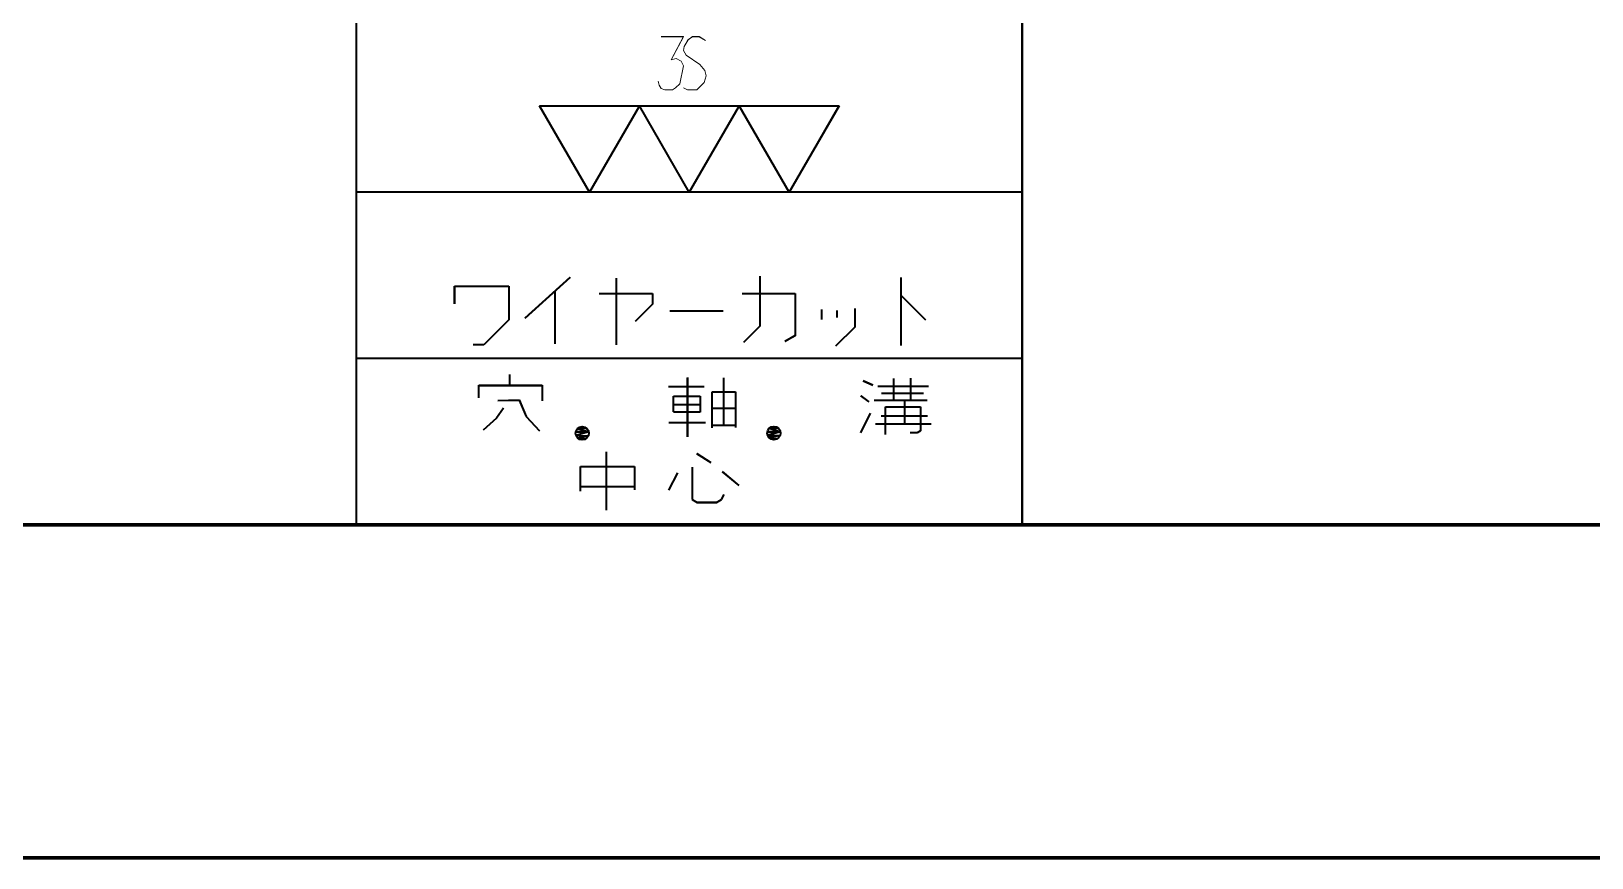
# Model space of a CAD drawing. Header units: millimetres. Extents: x 1333 to 104182, y -62616 to -5704.
# Drawn here: x 43297.08 to 43343.99, y -62590.83 to -62565.99 of the extents above; entities that cross this region are included whole.
import ezdxf

# ---------------------------------------------------------------- set-up
doc = ezdxf.new("R2010")
doc.units = ezdxf.units.MM
doc.header["$LTSCALE"] = 0.5
doc.layers.add('08', color=1, linetype='Continuous')
doc.layers.add('11', color=3, linetype='Continuous')

# ---------------------------------------------------------------- blocks, each defined once
blk = doc.blocks.new('999')
at = {"color": 7, "lineweight": 35}
for p, q in [((75114.98, -11913.12), (75114.98, -11823.12)), ((75174.98, -11823.12), (75174.98, -11913.12)), ((75174.98, -11883.12), (75114.98, -11883.12)), ((75174.98, -11898.12), (75114.98, -11898.12)), ((75894.98, -11913.12), (75114.98, -11913.12))]:
    blk.add_line(p, q, dxfattribs=at)
at = {"color": 7, "lineweight": 35, "ltscale": 0.075}
for p, q in [((75131.48, -11875.33), (75140.48, -11875.33)), ((75131.48, -11875.33), (75140.48, -11875.33)), ((75140.48, -11875.33), (75149.48, -11875.33)), ((75140.48, -11875.33), (75149.48, -11875.33)), ((75149.48, -11875.33), (75158.48, -11875.33)), ((75149.48, -11875.33), (75158.48, -11875.33))]:
    blk.add_line(p, q, dxfattribs=at)
at = {"color": 7, "lineweight": 35, "ltscale": 0.074999}
for p, q in [((75135.98, -11883.12), (75131.48, -11875.33)), ((75135.98, -11883.12), (75131.48, -11875.33)), ((75140.48, -11875.33), (75135.98, -11883.12)), ((75140.48, -11875.33), (75135.98, -11883.12)), ((75144.98, -11883.12), (75140.48, -11875.33)), ((75144.98, -11883.12), (75140.48, -11875.33)), ((75149.48, -11875.33), (75144.98, -11883.12)), ((75149.48, -11875.33), (75144.98, -11883.12)), ((75153.98, -11883.12), (75149.48, -11875.33)), ((75153.98, -11883.12), (75149.48, -11875.33)), ((75158.48, -11875.33), (75153.98, -11883.12)), ((75158.48, -11875.33), (75153.98, -11883.12))]:
    blk.add_line(p, q, dxfattribs=at)
at = {"color": 7, "lineweight": 35, "ltscale": 0.045755}
blk.add_line((75130.19, -11894.46), (75134.25, -11890.77), dxfattribs=at)
at = {"color": 7, "lineweight": 35, "ltscale": 0.037579}
blk.add_line((75151.34, -11890.7), (75151.34, -11895.21), dxfattribs=at)
at = {"color": 7, "lineweight": 35, "ltscale": 0.051141}
blk.add_line((75164.06, -11890.8), (75164.06, -11896.94), dxfattribs=at)
at = {"color": 7, "lineweight": 35, "ltscale": 0.040674}
blk.add_line((75123.82, -11891.58), (75128.7, -11891.58), dxfattribs=at)
at = {"color": 7, "lineweight": 35, "ltscale": 0.013446}
blk.add_line((75123.82, -11893.19), (75123.82, -11891.58), dxfattribs=at)
at = {"color": 7, "lineweight": 35, "ltscale": 0.02543}
blk.add_line((75128.7, -11891.58), (75128.7, -11894.63), dxfattribs=at)
at = {"color": 7, "lineweight": 35, "ltscale": 0.0397}
blk.add_line((75132.86, -11892.04), (75132.86, -11896.8), dxfattribs=at)
at = {"color": 7, "lineweight": 35, "ltscale": 0.050012}
blk.add_line((75138.38, -11890.87), (75138.38, -11896.87), dxfattribs=at)
at = {"color": 7, "lineweight": 35, "ltscale": 0.040039}
for p, q in [((75136.86, -11892.26), (75141.66, -11892.26)), ((75143.22, -11893.82), (75148.02, -11893.82))]:
    blk.add_line(p, q, dxfattribs=at)
at = {"color": 7, "lineweight": 35, "ltscale": 0.018567}
blk.add_line((75141.66, -11893.21), (75140.09, -11894.78), dxfattribs=at)
at = {"color": 7, "lineweight": 35, "ltscale": 0.007913}
blk.add_line((75141.66, -11892.26), (75141.66, -11893.21), dxfattribs=at)
at = {"color": 7, "lineweight": 35, "ltscale": 0.039746}
blk.add_line((75149.75, -11892.26), (75154.52, -11892.26), dxfattribs=at)
at = {"color": 7, "lineweight": 35, "ltscale": 0.031647}
blk.add_line((75154.52, -11892.26), (75154.52, -11896.05), dxfattribs=at)
at = {"color": 7, "lineweight": 35, "ltscale": 0.013846}
blk.add_line((75159.9, -11893.61), (75159.9, -11895.28), dxfattribs=at)
at = {"color": 7, "lineweight": 35, "ltscale": 0.026344}
blk.add_line((75164.06, -11892.39), (75166.29, -11894.63), dxfattribs=at)
at = {"color": 7, "lineweight": 35, "ltscale": 0.026549}
blk.add_line((75128.7, -11894.63), (75126.45, -11896.88), dxfattribs=at)
at = {"color": 7, "lineweight": 35, "ltscale": 0.007629}
blk.add_line((75156.89, -11893.68), (75156.89, -11894.6), dxfattribs=at)
at = {"color": 7, "lineweight": 35, "ltscale": 0.005237}
blk.add_line((75158.27, -11893.8), (75158.27, -11894.43), dxfattribs=at)
at = {"color": 7, "lineweight": 35, "ltscale": 0.017365}
blk.add_line((75151.34, -11895.21), (75149.86, -11896.68), dxfattribs=at)
at = {"color": 7, "lineweight": 35, "ltscale": 0.008783}
blk.add_line((75154.52, -11896.05), (75153.6, -11896.58), dxfattribs=at)
at = {"color": 7, "lineweight": 35, "ltscale": 0.020353}
blk.add_line((75159.9, -11895.28), (75158.17, -11897), dxfattribs=at)
at = {"color": 7, "lineweight": 35, "ltscale": 0.008008}
blk.add_line((75126.45, -11896.88), (75125.49, -11896.88), dxfattribs=at)
at = {"color": 7, "lineweight": 35, "ltscale": 0.047644}
blk.add_line((75126, -11900.53), (75131.71, -11900.53), dxfattribs=at)
at = {"color": 7, "lineweight": 35, "ltscale": 0.009323}
blk.add_line((75126, -11901.65), (75126, -11900.53), dxfattribs=at)
at = {"color": 7, "lineweight": 35, "ltscale": 0.008194}
blk.add_line((75128.77, -11899.55), (75128.77, -11900.53), dxfattribs=at)
at = {"color": 7, "lineweight": 35, "ltscale": 0.011584}
blk.add_line((75131.71, -11900.53), (75131.71, -11901.92), dxfattribs=at)
at = {"color": 7, "lineweight": 35, "ltscale": 0.026721}
blk.add_line((75143.11, -11900.63), (75146.32, -11900.63), dxfattribs=at)
at = {"color": 7, "lineweight": 35, "ltscale": 0.044495}
blk.add_line((75144.8, -11899.84), (75144.8, -11905.17), dxfattribs=at)
at = {"color": 7, "lineweight": 35, "ltscale": 0.035538}
blk.add_line((75148.07, -11899.85), (75148.07, -11904.11), dxfattribs=at)
at = {"color": 7, "lineweight": 35, "ltscale": 0.007961}
blk.add_line((75160.67, -11900.11), (75161.54, -11900.5), dxfattribs=at)
at = {"color": 7, "lineweight": 35, "ltscale": 0.038135}
blk.add_line((75161.97, -11900.6), (75166.55, -11900.6), dxfattribs=at)
at = {"color": 7, "lineweight": 35, "ltscale": 0.016248}
blk.add_line((75163.38, -11899.91), (75163.38, -11901.86), dxfattribs=at)
at = {"color": 7, "lineweight": 35, "ltscale": 0.016525}
blk.add_line((75164.92, -11899.88), (75164.92, -11901.86), dxfattribs=at)
at = {"color": 7, "lineweight": 35, "ltscale": 0.016067}
blk.add_line((75127.72, -11901.89), (75129.65, -11901.85), dxfattribs=at)
at = {"color": 7, "lineweight": 35, "ltscale": 0.01343}
blk.add_line((75129.65, -11901.85), (75130.26, -11903.34), dxfattribs=at)
at = {"color": 7, "lineweight": 35, "ltscale": 0.020081}
for p, q in [((75143.55, -11901.5), (75145.96, -11901.5)), ((75143.55, -11902.27), (75145.96, -11902.27)), ((75145.96, -11902.96), (75143.55, -11902.96))]:
    blk.add_line(p, q, dxfattribs=at)
at = {"color": 7, "lineweight": 35, "ltscale": 0.011816}
blk.add_line((75143.55, -11902.91), (75143.55, -11901.5), dxfattribs=at)
at = {"color": 7, "lineweight": 35, "ltscale": 0.012186}
blk.add_line((75145.96, -11901.5), (75145.96, -11902.96), dxfattribs=at)
at = {"color": 7, "lineweight": 35, "ltscale": 0.017505}
for p, q in [((75147.04, -11901.12), (75149.14, -11901.12)), ((75147.04, -11902.59), (75149.14, -11902.59)), ((75147.04, -11904.12), (75149.14, -11904.12))]:
    blk.add_line(p, q, dxfattribs=at)
at = {"color": 7, "lineweight": 35, "ltscale": 0.027048}
blk.add_line((75147.04, -11904.37), (75147.04, -11901.12), dxfattribs=at)
at = {"color": 7, "lineweight": 35, "ltscale": 0.026678}
blk.add_line((75149.14, -11901.12), (75149.14, -11904.32), dxfattribs=at)
at = {"color": 7, "lineweight": 35, "ltscale": 0.007469}
blk.add_line((75160.43, -11901.49), (75161.16, -11902.01), dxfattribs=at)
at = {"color": 7, "lineweight": 35, "ltscale": 0.03988}
blk.add_line((75161.65, -11901.86), (75166.43, -11901.86), dxfattribs=at)
at = {"color": 7, "lineweight": 35, "ltscale": 0.031494}
blk.add_line((75162.31, -11901.23), (75166.09, -11901.23), dxfattribs=at)
at = {"color": 7, "lineweight": 35, "ltscale": 0.017722}
blk.add_line((75164.38, -11901.86), (75164.38, -11903.99), dxfattribs=at)
at = {"color": 7, "lineweight": 35, "ltscale": 0.01339}
blk.add_line((75127.59, -11903.48), (75126.4, -11904.57), dxfattribs=at)
at = {"color": 7, "lineweight": 35, "ltscale": 0.009085}
blk.add_line((75128.23, -11902.6), (75127.59, -11903.48), dxfattribs=at)
at = {"color": 7, "lineweight": 35, "ltscale": 0.014779}
blk.add_line((75130.26, -11903.34), (75131.48, -11904.63), dxfattribs=at)
at = {"color": 7, "lineweight": 35, "ltscale": 0.016422}
blk.add_line((75160.44, -11904.82), (75161.31, -11903.05), dxfattribs=at)
at = {"color": 7, "lineweight": 35, "ltscale": 0.034998}
blk.add_line((75162.27, -11903.28), (75166.47, -11903.28), dxfattribs=at)
at = {"color": 7, "lineweight": 35, "ltscale": 0.02616}
blk.add_line((75162.68, -11902.46), (75165.82, -11902.46), dxfattribs=at)
at = {"color": 7, "lineweight": 35, "ltscale": 0.02077}
blk.add_line((75162.68, -11904.95), (75162.68, -11902.46), dxfattribs=at)
at = {"color": 7, "lineweight": 35, "ltscale": 0.018094}
blk.add_line((75165.82, -11902.46), (75165.82, -11904.63), dxfattribs=at)
at = {"color": 7, "lineweight": 35, "ltscale": 0.009827}
for p, q in [((75134.73, -11904.73), (75135.91, -11904.73)), ((75135.91, -11904.73), (75134.73, -11904.73)), ((75153.2, -11904.72), (75152.02, -11904.72)), ((75152.02, -11904.72), (75153.2, -11904.72))]:
    blk.add_line(p, q, dxfattribs=at)
at = {"color": 7, "lineweight": 35, "ltscale": 0.009973}
for p, q in [((75135.91, -11904.73), (75134.76, -11905.05)), ((75153.2, -11904.72), (75152.04, -11905.04))]:
    blk.add_line(p, q, dxfattribs=at)
at = {"color": 7, "lineweight": 35, "ltscale": 0.008787}
blk.add_line((75134.91, -11904.41), (75135.91, -11904.73), dxfattribs=at)
at = {"color": 7, "lineweight": 35, "ltscale": 0.007298}
blk.add_line((75135.78, -11904.46), (75134.91, -11904.41), dxfattribs=at)
at = {"color": 7, "lineweight": 35, "ltscale": 0.004215}
for p, q in [((75135.32, -11904.25), (75135.78, -11904.46)), ((75152.61, -11904.23), (75153.07, -11904.44))]:
    blk.add_line(p, q, dxfattribs=at)
at = {"color": 7, "lineweight": 35, "ltscale": 0.027539}
blk.add_line((75143.15, -11903.89), (75146.45, -11903.89), dxfattribs=at)
at = {"color": 7, "lineweight": 35, "ltscale": 0.008776}
blk.add_line((75152.19, -11904.4), (75153.2, -11904.72), dxfattribs=at)
at = {"color": 7, "lineweight": 35, "ltscale": 0.007286}
blk.add_line((75153.07, -11904.44), (75152.19, -11904.4), dxfattribs=at)
at = {"color": 7, "lineweight": 35, "ltscale": 0.041724}
blk.add_line((75161.77, -11903.99), (75166.78, -11903.99), dxfattribs=at)
at = {"color": 7, "lineweight": 35, "ltscale": 0.005164}
blk.add_line((75165.52, -11904.8), (75164.9, -11904.8), dxfattribs=at)
at = {"color": 7, "lineweight": 35, "ltscale": 0.002874}
blk.add_line((75165.82, -11904.63), (75165.52, -11904.8), dxfattribs=at)
at = {"color": 7, "lineweight": 35, "ltscale": 0.009339}
for p, q in [((75134.76, -11905.05), (75135.88, -11905.07)), ((75152.04, -11905.04), (75153.17, -11905.05))]:
    blk.add_line(p, q, dxfattribs=at)
at = {"color": 7, "lineweight": 35, "ltscale": 0.008292}
blk.add_line((75135.88, -11905.07), (75134.91, -11905.28), dxfattribs=at)
at = {"color": 7, "lineweight": 35, "ltscale": 0.006446}
for p, q in [((75134.91, -11905.28), (75135.68, -11905.33)), ((75152.19, -11905.26), (75152.96, -11905.31))]:
    blk.add_line(p, q, dxfattribs=at)
at = {"color": 7, "lineweight": 35, "ltscale": 0.008293}
blk.add_line((75153.17, -11905.05), (75152.19, -11905.26), dxfattribs=at)
at = {"color": 7, "lineweight": 35, "ltscale": 0.043878}
blk.add_line((75137.47, -11906.53), (75137.47, -11911.79), dxfattribs=at)
at = {"color": 7, "lineweight": 35, "ltscale": 0.012576}
blk.add_line((75145.64, -11906.68), (75146.91, -11907.5), dxfattribs=at)
at = {"color": 7, "lineweight": 35, "ltscale": 0.018365}
blk.add_line((75135.17, -11910.06), (75135.17, -11907.85), dxfattribs=at)
at = {"color": 7, "lineweight": 35, "ltscale": 0.040601}
for p, q in [((75135.17, -11907.85), (75140.04, -11907.85)), ((75135.17, -11909.64), (75140.04, -11909.64))]:
    blk.add_line(p, q, dxfattribs=at)
at = {"color": 7, "lineweight": 35, "ltscale": 0.017517}
blk.add_line((75140.04, -11907.85), (75140.04, -11909.96), dxfattribs=at)
at = {"color": 7, "lineweight": 35, "ltscale": 0.014554}
blk.add_line((75143.91, -11908.43), (75143.1, -11909.98), dxfattribs=at)
at = {"color": 7, "lineweight": 35, "ltscale": 0.02406}
blk.add_line((75145.24, -11907.92), (75145.24, -11910.81), dxfattribs=at)
at = {"color": 7, "lineweight": 35, "ltscale": 0.016273}
blk.add_line((75147.93, -11908.31), (75149.44, -11909.55), dxfattribs=at)
at = {"color": 7, "lineweight": 35, "ltscale": 0.004257}
blk.add_line((75147.87, -11910.82), (75148.12, -11910.38), dxfattribs=at)
at = {"color": 7, "lineweight": 35, "ltscale": 0.004455}
blk.add_line((75145.24, -11910.81), (75145.7, -11911.08), dxfattribs=at)
at = {"color": 7, "lineweight": 35, "ltscale": 0.014355}
blk.add_line((75145.7, -11911.08), (75147.42, -11911.08), dxfattribs=at)
at = {"color": 7, "lineweight": 35, "ltscale": 0.004297}
blk.add_line((75147.42, -11911.08), (75147.87, -11910.82), dxfattribs=at)
at = {"color": 7, "lineweight": 70}
for p, q in [((75894.98, -11913.12), (73476.98, -11913.12)), ((75924.98, -11943.12), (73401.98, -11943.12))]:
    blk.add_line(p, q, dxfattribs=at)
at = {"color": 7, "lineweight": 13}
for points in [[(75142.16, -11873.12), (75142.27, -11873.48), (75142.44, -11873.78), (75142.78, -11873.9), (75143.45, -11873.9), (75143.74, -11873.72), (75144.13, -11873.36), (75144.47, -11871.74), (75144.24, -11871.32), (75143.79, -11871.08), (75143.34, -11871.2), (75144.47, -11869.1), (75142.44, -11869.1)], [(75144.47, -11873.72), (75144.81, -11873.9), (75145.65, -11873.9), (75146.33, -11873.24), (75146.5, -11872.64), (75146.39, -11872.16), (75145.94, -11871.62), (75144.69, -11870.78), (75144.47, -11870.36), (75144.53, -11870), (75144.86, -11869.4), (75145.26, -11869.1), (75145.88, -11869.1), (75146.44, -11869.46)]]:
    blk.add_lwpolyline(points, dxfattribs=at)
at = {"color": 7, "lineweight": 35}
for centre in [(75135.32, -11904.85), (75152.61, -11904.83)]:
    blk.add_circle(centre, 0.6, dxfattribs=at)

msp = doc.modelspace()

# ---------------------------------------------------------------- linework, layer by layer
at = {"color": 7, "lineweight": 35}
for p, q in [((43306.862, -62580.825), (43306.862, -62550.825)), ((43306.862, -62580.825), (43306.862, -62550.825)), ((43326.862, -62550.825), (43326.862, -62580.825)), ((43326.862, -62570.825), (43306.862, -62570.825)), ((43326.862, -62575.825), (43306.862, -62575.825)), ((43306.862, -62580.825), (43166.862, -62580.825)), ((43306.862, -62580.825), (43166.862, -62580.825)), ((43306.862, -62580.825), (43166.862, -62580.825)), ((43306.862, -62580.825), (43166.862, -62580.825)), ((43306.862, -62580.825), (43166.862, -62580.825)), ((43306.862, -62580.825), (43166.862, -62580.825)), ((43306.862, -62580.825), (43166.862, -62580.825)), ((43306.862, -62580.825), (43166.862, -62580.825)), ((43566.862, -62580.825), (43306.862, -62580.825))]:
    msp.add_line(p, q, dxfattribs=at)
at = {"color": 7, "lineweight": 35, "ltscale": 0.25}
for p, q in [((43306.862, -62570.825), (43306.862, -62560.825)), ((43306.862, -62570.825), (43306.862, -62560.825)), ((43306.862, -62580.825), (43306.862, -62570.825)), ((43306.862, -62580.825), (43306.862, -62570.825)), ((43306.862, -62580.825), (43306.862, -62570.825)), ((43306.862, -62580.825), (43306.862, -62570.825))]:
    msp.add_line(p, q, dxfattribs=at)
at = {"color": 7, "lineweight": 35, "ltscale": 0.075}
for p, q in [((43312.362, -62568.227), (43315.362, -62568.227)), ((43312.362, -62568.227), (43315.362, -62568.227)), ((43315.362, -62568.227), (43318.362, -62568.227)), ((43315.362, -62568.227), (43318.362, -62568.227)), ((43318.362, -62568.227), (43321.362, -62568.227)), ((43318.362, -62568.227), (43321.362, -62568.227))]:
    msp.add_line(p, q, dxfattribs=at)
at = {"color": 7, "lineweight": 35, "ltscale": 0.074999}
for p, q in [((43313.862, -62570.825), (43312.362, -62568.227)), ((43313.862, -62570.825), (43312.362, -62568.227)), ((43315.362, -62568.227), (43313.862, -62570.825)), ((43315.362, -62568.227), (43313.862, -62570.825)), ((43316.862, -62570.825), (43315.362, -62568.227)), ((43316.862, -62570.825), (43315.362, -62568.227)), ((43318.362, -62568.227), (43316.862, -62570.825)), ((43318.362, -62568.227), (43316.862, -62570.825)), ((43319.862, -62570.825), (43318.362, -62568.227)), ((43319.862, -62570.825), (43318.362, -62568.227)), ((43321.362, -62568.227), (43319.862, -62570.825)), ((43321.362, -62568.227), (43319.862, -62570.825))]:
    msp.add_line(p, q, dxfattribs=at)
at = {"color": 7, "lineweight": 35, "ltscale": 0.045755}
msp.add_line((43311.934, -62574.606), (43313.287, -62573.374), dxfattribs=at)
at = {"color": 7, "lineweight": 35, "ltscale": 0.050012}
msp.add_line((43314.663, -62573.408), (43314.663, -62575.408), dxfattribs=at)
at = {"color": 7, "lineweight": 35, "ltscale": 0.037579}
msp.add_line((43318.982, -62573.351), (43318.982, -62574.854), dxfattribs=at)
at = {"color": 7, "lineweight": 35, "ltscale": 0.051141}
msp.add_line((43323.222, -62573.385), (43323.222, -62575.431), dxfattribs=at)
at = {"color": 7, "lineweight": 35, "ltscale": 0.040674}
msp.add_line((43309.811, -62573.645), (43311.438, -62573.645), dxfattribs=at)
at = {"color": 7, "lineweight": 35, "ltscale": 0.013446}
msp.add_line((43309.811, -62574.183), (43309.811, -62573.645), dxfattribs=at)
at = {"color": 7, "lineweight": 35, "ltscale": 0.02543}
msp.add_line((43311.438, -62573.645), (43311.438, -62574.662), dxfattribs=at)
at = {"color": 7, "lineweight": 35, "ltscale": 0.0397}
msp.add_line((43312.821, -62573.797), (43312.821, -62575.385), dxfattribs=at)
at = {"color": 7, "lineweight": 35, "ltscale": 0.040039}
for p, q in [((43314.155, -62573.871), (43315.757, -62573.871)), ((43316.275, -62574.391), (43317.877, -62574.391))]:
    msp.add_line(p, q, dxfattribs=at)
at = {"color": 7, "lineweight": 35, "ltscale": 0.007913}
msp.add_line((43315.757, -62573.871), (43315.757, -62574.187), dxfattribs=at)
at = {"color": 7, "lineweight": 35, "ltscale": 0.039746}
msp.add_line((43318.452, -62573.871), (43320.042, -62573.871), dxfattribs=at)
at = {"color": 7, "lineweight": 35, "ltscale": 0.031647}
msp.add_line((43320.042, -62573.871), (43320.042, -62575.137), dxfattribs=at)
at = {"color": 7, "lineweight": 35, "ltscale": 0.018567}
msp.add_line((43315.757, -62574.187), (43315.231, -62574.712), dxfattribs=at)
at = {"color": 7, "lineweight": 35, "ltscale": 0.007629}
msp.add_line((43320.832, -62574.346), (43320.832, -62574.651), dxfattribs=at)
at = {"color": 7, "lineweight": 35, "ltscale": 0.013846}
msp.add_line((43321.835, -62574.323), (43321.835, -62574.877), dxfattribs=at)
at = {"color": 7, "lineweight": 35, "ltscale": 0.026344}
msp.add_line((43323.222, -62573.916), (43323.967, -62574.661), dxfattribs=at)
at = {"color": 7, "lineweight": 35, "ltscale": 0.026549}
msp.add_line((43311.438, -62574.662), (43310.687, -62575.413), dxfattribs=at)
at = {"color": 7, "lineweight": 35, "ltscale": 0.005237}
msp.add_line((43321.292, -62574.385), (43321.292, -62574.594), dxfattribs=at)
at = {"color": 7, "lineweight": 35, "ltscale": 0.017365}
msp.add_line((43318.982, -62574.854), (43318.491, -62575.345), dxfattribs=at)
at = {"color": 7, "lineweight": 35, "ltscale": 0.008783}
msp.add_line((43320.042, -62575.137), (43319.738, -62575.313), dxfattribs=at)
at = {"color": 7, "lineweight": 35, "ltscale": 0.020353}
msp.add_line((43321.835, -62574.877), (43321.259, -62575.453), dxfattribs=at)
at = {"color": 7, "lineweight": 35, "ltscale": 0.008008}
msp.add_line((43310.687, -62575.413), (43310.366, -62575.413), dxfattribs=at)
at = {"color": 7, "lineweight": 35, "ltscale": 0.047644}
msp.add_line((43310.535, -62576.629), (43312.441, -62576.629), dxfattribs=at)
at = {"color": 7, "lineweight": 35, "ltscale": 0.009323}
msp.add_line((43310.535, -62577.002), (43310.535, -62576.629), dxfattribs=at)
at = {"color": 7, "lineweight": 35, "ltscale": 0.008194}
msp.add_line((43311.46, -62576.301), (43311.46, -62576.629), dxfattribs=at)
at = {"color": 7, "lineweight": 35, "ltscale": 0.011584}
msp.add_line((43312.441, -62576.629), (43312.441, -62577.092), dxfattribs=at)
at = {"color": 7, "lineweight": 35, "ltscale": 0.026721}
msp.add_line((43316.24, -62576.663), (43317.309, -62576.663), dxfattribs=at)
at = {"color": 7, "lineweight": 35, "ltscale": 0.044495}
msp.add_line((43316.804, -62576.397), (43316.804, -62578.177), dxfattribs=at)
at = {"color": 7, "lineweight": 35, "ltscale": 0.035538}
msp.add_line((43317.895, -62576.401), (43317.895, -62577.822), dxfattribs=at)
at = {"color": 7, "lineweight": 35, "ltscale": 0.007961}
msp.add_line((43322.091, -62576.489), (43322.382, -62576.619), dxfattribs=at)
at = {"color": 7, "lineweight": 35, "ltscale": 0.038135}
msp.add_line((43322.526, -62576.652), (43324.051, -62576.652), dxfattribs=at)
at = {"color": 7, "lineweight": 35, "ltscale": 0.016248}
msp.add_line((43322.998, -62576.423), (43322.998, -62577.073), dxfattribs=at)
at = {"color": 7, "lineweight": 35, "ltscale": 0.016525}
msp.add_line((43323.51, -62576.412), (43323.51, -62577.073), dxfattribs=at)
at = {"color": 7, "lineweight": 35, "ltscale": 0.016067}
msp.add_line((43311.11, -62577.081), (43311.753, -62577.07), dxfattribs=at)
at = {"color": 7, "lineweight": 35, "ltscale": 0.01343}
msp.add_line((43311.753, -62577.07), (43311.956, -62577.567), dxfattribs=at)
at = {"color": 7, "lineweight": 35, "ltscale": 0.020081}
for p, q in [((43316.388, -62576.951), (43317.191, -62576.951)), ((43316.388, -62577.209), (43317.191, -62577.209)), ((43317.191, -62577.438), (43316.388, -62577.438))]:
    msp.add_line(p, q, dxfattribs=at)
at = {"color": 7, "lineweight": 35, "ltscale": 0.011816}
msp.add_line((43316.388, -62577.424), (43316.388, -62576.951), dxfattribs=at)
at = {"color": 7, "lineweight": 35, "ltscale": 0.012186}
msp.add_line((43317.191, -62576.951), (43317.191, -62577.438), dxfattribs=at)
at = {"color": 7, "lineweight": 35, "ltscale": 0.017505}
for p, q in [((43317.548, -62576.825), (43318.249, -62576.825)), ((43317.548, -62577.316), (43318.249, -62577.316)), ((43317.548, -62577.826), (43318.249, -62577.826))]:
    msp.add_line(p, q, dxfattribs=at)
at = {"color": 7, "lineweight": 35, "ltscale": 0.027048}
msp.add_line((43317.548, -62577.907), (43317.548, -62576.825), dxfattribs=at)
at = {"color": 7, "lineweight": 35, "ltscale": 0.026678}
msp.add_line((43318.249, -62576.825), (43318.249, -62577.893), dxfattribs=at)
at = {"color": 7, "lineweight": 35, "ltscale": 0.007469}
msp.add_line((43322.014, -62576.947), (43322.257, -62577.121), dxfattribs=at)
at = {"color": 7, "lineweight": 35, "ltscale": 0.03988}
msp.add_line((43322.419, -62577.073), (43324.014, -62577.073), dxfattribs=at)
at = {"color": 7, "lineweight": 35, "ltscale": 0.031494}
msp.add_line((43322.64, -62576.862), (43323.9, -62576.862), dxfattribs=at)
at = {"color": 7, "lineweight": 35, "ltscale": 0.017722}
msp.add_line((43323.329, -62577.073), (43323.329, -62577.782), dxfattribs=at)
at = {"color": 7, "lineweight": 35, "ltscale": 0.01339}
msp.add_line((43311.065, -62577.612), (43310.67, -62577.974), dxfattribs=at)
at = {"color": 7, "lineweight": 35, "ltscale": 0.009085}
msp.add_line((43311.279, -62577.318), (43311.065, -62577.612), dxfattribs=at)
at = {"color": 7, "lineweight": 35, "ltscale": 0.014779}
msp.add_line((43311.956, -62577.567), (43312.362, -62577.996), dxfattribs=at)
at = {"color": 7, "lineweight": 35, "ltscale": 0.016422}
msp.add_line((43322.018, -62578.059), (43322.305, -62577.468), dxfattribs=at)
at = {"color": 7, "lineweight": 35, "ltscale": 0.034998}
msp.add_line((43322.626, -62577.545), (43324.025, -62577.545), dxfattribs=at)
at = {"color": 7, "lineweight": 35, "ltscale": 0.02616}
msp.add_line((43322.762, -62577.272), (43323.808, -62577.272), dxfattribs=at)
at = {"color": 7, "lineweight": 35, "ltscale": 0.02077}
msp.add_line((43322.762, -62578.103), (43322.762, -62577.272), dxfattribs=at)
at = {"color": 7, "lineweight": 35, "ltscale": 0.018094}
msp.add_line((43323.808, -62577.272), (43323.808, -62577.996), dxfattribs=at)
at = {"color": 7, "lineweight": 35, "ltscale": 0.009827}
for p, q in [((43313.447, -62578.03), (43313.84, -62578.03)), ((43313.84, -62578.03), (43313.447, -62578.03)), ((43319.602, -62578.024), (43319.209, -62578.024)), ((43319.209, -62578.024), (43319.602, -62578.024))]:
    msp.add_line(p, q, dxfattribs=at)
at = {"color": 7, "lineweight": 35, "ltscale": 0.009973}
for p, q in [((43313.84, -62578.03), (43313.456, -62578.137)), ((43319.602, -62578.024), (43319.218, -62578.131))]:
    msp.add_line(p, q, dxfattribs=at)
at = {"color": 7, "lineweight": 35, "ltscale": 0.008787}
msp.add_line((43313.505, -62577.923), (43313.84, -62578.03), dxfattribs=at)
at = {"color": 7, "lineweight": 35, "ltscale": 0.007298}
msp.add_line((43313.796, -62577.939), (43313.505, -62577.923), dxfattribs=at)
at = {"color": 7, "lineweight": 35, "ltscale": 0.004215}
for p, q in [((43313.644, -62577.868), (43313.796, -62577.939)), ((43319.406, -62577.862), (43319.559, -62577.933))]:
    msp.add_line(p, q, dxfattribs=at)
at = {"color": 7, "lineweight": 35, "ltscale": 0.027539}
msp.add_line((43316.251, -62577.748), (43317.353, -62577.748), dxfattribs=at)
at = {"color": 7, "lineweight": 35, "ltscale": 0.008776}
msp.add_line((43319.268, -62577.917), (43319.602, -62578.024), dxfattribs=at)
at = {"color": 7, "lineweight": 35, "ltscale": 0.007286}
msp.add_line((43319.559, -62577.933), (43319.268, -62577.917), dxfattribs=at)
at = {"color": 7, "lineweight": 35, "ltscale": 0.041724}
msp.add_line((43322.459, -62577.782), (43324.128, -62577.782), dxfattribs=at)
at = {"color": 7, "lineweight": 35, "ltscale": 0.005164}
msp.add_line((43323.709, -62578.053), (43323.502, -62578.053), dxfattribs=at)
at = {"color": 7, "lineweight": 35, "ltscale": 0.002874}
msp.add_line((43323.808, -62577.996), (43323.709, -62578.053), dxfattribs=at)
at = {"color": 7, "lineweight": 35, "ltscale": 0.009339}
for p, q in [((43313.456, -62578.137), (43313.829, -62578.142)), ((43319.218, -62578.131), (43319.591, -62578.136))]:
    msp.add_line(p, q, dxfattribs=at)
at = {"color": 7, "lineweight": 35, "ltscale": 0.008292}
msp.add_line((43313.829, -62578.142), (43313.505, -62578.212), dxfattribs=at)
at = {"color": 7, "lineweight": 35, "ltscale": 0.006446}
for p, q in [((43313.505, -62578.212), (43313.762, -62578.229)), ((43319.267, -62578.206), (43319.524, -62578.223))]:
    msp.add_line(p, q, dxfattribs=at)
at = {"color": 7, "lineweight": 35, "ltscale": 0.008293}
msp.add_line((43319.591, -62578.136), (43319.267, -62578.206), dxfattribs=at)
at = {"color": 7, "lineweight": 35, "ltscale": 0.043878}
msp.add_line((43314.361, -62578.628), (43314.361, -62580.383), dxfattribs=at)
at = {"color": 7, "lineweight": 35, "ltscale": 0.012576}
msp.add_line((43317.084, -62578.679), (43317.507, -62578.951), dxfattribs=at)
at = {"color": 7, "lineweight": 35, "ltscale": 0.018365}
msp.add_line((43313.591, -62579.805), (43313.591, -62579.07), dxfattribs=at)
at = {"color": 7, "lineweight": 35, "ltscale": 0.040601}
for p, q in [((43313.591, -62579.07), (43315.215, -62579.07)), ((43313.591, -62579.664), (43315.215, -62579.664))]:
    msp.add_line(p, q, dxfattribs=at)
at = {"color": 7, "lineweight": 35, "ltscale": 0.017517}
msp.add_line((43315.215, -62579.07), (43315.215, -62579.771), dxfattribs=at)
at = {"color": 7, "lineweight": 35, "ltscale": 0.014554}
msp.add_line((43316.507, -62579.262), (43316.236, -62579.778), dxfattribs=at)
at = {"color": 7, "lineweight": 35, "ltscale": 0.02406}
msp.add_line((43316.948, -62579.092), (43316.948, -62580.055), dxfattribs=at)
at = {"color": 7, "lineweight": 35, "ltscale": 0.016273}
msp.add_line((43317.846, -62579.223), (43318.349, -62579.636), dxfattribs=at)
at = {"color": 7, "lineweight": 35, "ltscale": 0.004257}
msp.add_line((43317.826, -62580.058), (43317.911, -62579.911), dxfattribs=at)
at = {"color": 7, "lineweight": 35, "ltscale": 0.004455}
msp.add_line((43316.948, -62580.055), (43317.103, -62580.144), dxfattribs=at)
at = {"color": 7, "lineweight": 35, "ltscale": 0.014355}
msp.add_line((43317.103, -62580.144), (43317.677, -62580.144), dxfattribs=at)
at = {"color": 7, "lineweight": 35, "ltscale": 0.004297}
msp.add_line((43317.677, -62580.144), (43317.826, -62580.058), dxfattribs=at)
at = {"color": 7, "lineweight": 70}
for p, q in [((43566.862, -62580.825), (42760.862, -62580.825)), ((43576.862, -62590.825), (42735.862, -62590.825))]:
    msp.add_line(p, q, dxfattribs=at)
at = {"color": 3}
msp.add_lwpolyline([(42735.862, -61996.825), (43576.862, -61996.825), (43576.862, -62590.825), (42735.862, -62590.825)], close=True, dxfattribs=at)
at = {"color": 7, "lineweight": 13}
for points in [[(43315.922, -62567.491), (43315.959, -62567.611), (43316.016, -62567.711), (43316.129, -62567.751), (43316.354, -62567.751), (43316.448, -62567.691), (43316.58, -62567.571), (43316.693, -62567.031), (43316.618, -62566.891), (43316.467, -62566.811), (43316.317, -62566.851), (43316.693, -62566.151), (43316.016, -62566.151)], [(43316.693, -62567.691), (43316.806, -62567.751), (43317.087, -62567.751), (43317.313, -62567.531), (43317.369, -62567.331), (43317.332, -62567.171), (43317.181, -62566.991), (43316.768, -62566.711), (43316.693, -62566.571), (43316.712, -62566.451), (43316.824, -62566.251), (43316.956, -62566.151), (43317.163, -62566.151), (43317.351, -62566.271)]]:
    msp.add_lwpolyline(points, dxfattribs=at)
at = {"color": 7, "lineweight": 35}
for centre in [(43313.644, -62578.068), (43319.406, -62578.062)]:
    msp.add_circle(centre, 0.2, dxfattribs=at)
at = {"layer": '11'}
msp.add_lwpolyline([(42735.862, -61996.825), (43576.862, -61996.825), (43576.862, -62590.825), (42735.862, -62590.825)], close=True, dxfattribs=at)

# ---------------------------------------------------------------- block references
at = {"layer": '08', "color": 55, "xscale": 0.3333333333430346, "yscale": 0.3333333333357587, "zscale": 0.3333333333333333}
msp.add_blockref('999', (18268.536, -58609.785), dxfattribs=at)

doc.saveas('drawing.dxf')
